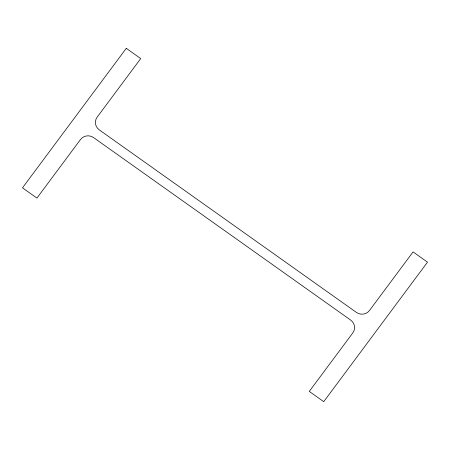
<?xml version="1.0" encoding="UTF-8"?>
<svg xmlns="http://www.w3.org/2000/svg" width="450" height="450" viewBox="0 0 450 450"><rect width="100%" height="100%" fill="white"/><g stroke="black" fill="none" stroke-linecap="round" stroke-linejoin="round"><path stroke-width="0.67" d="M126.276 48.33L22.5 187.841L36.934 198.09L80.516 139.5A9.366 9.079 13.1 0 1 93.566 137.576L350.713 320.113A9.366 9.079 13.1 0 1 352.868 332.831L309.285 391.421L323.724 401.67L427.5 262.159L413.066 251.91L369.484 310.5A9.366 9.079 13.1 0 1 356.434 312.424L99.287 129.887A9.366 9.079 13.1 0 1 97.133 117.169L140.715 58.579L126.276 48.33"/></g></svg>
